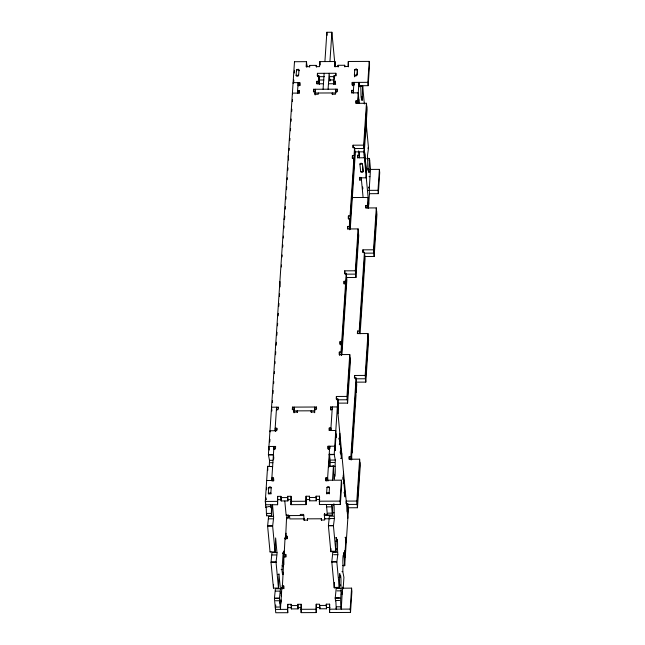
<?xml version="1.0" encoding="UTF-8"?>
<svg xmlns="http://www.w3.org/2000/svg" width="645" height="645" viewBox="0 0 645 645"><rect width="100%" height="100%" fill="white"/><g stroke="black" fill="none" stroke-linecap="round" stroke-linejoin="round"><path stroke-width="0.97" d="M266.699 513.702L266.635 515.766L271.658 515.742L271.956 505.406M273.561 584.37L273.448 588.087L278.471 588.063L278.954 573.848L280.446 589.24L279.438 598.399L280.478 609.388L280.93 599.898L281.139 602.124M330.933 548.419L330.837 551.668L335.851 551.644L336.343 537.43L336.755 541.195L335.497 541.195M326.394 504.519L327.426 515.508L332.449 515.484L332.747 505.148M334.4 582.451L334.239 587.829L339.262 587.805L339.746 573.59L340.157 577.348L338.907 577.356M360.168 86.116L362.675 86.099L362.192 100.314L361.781 96.556L361.555 98.346A5.878 0.468 89.8 0 1 360.942 91.872L360.732 85.422M365.981 125.509L365.594 136.474L365.497 136.055M366.981 158.428L369.488 158.42L369.005 172.634L368.585 168.877L366.916 168.885M327.45 515.105L327.426 515.508M366.062 122.671L366.086 122.26L368.513 148.084L367.521 155.372L367.755 164.185A5.878 0.468 89.8 0 0 368.368 170.667L368.585 168.877M278.471 588.063L276.036 562.238L277.06 553.732L275.625 537.93L275.06 551.902L270.045 551.926L267.611 526.102L268.586 516.443M273.448 588.087L271.013 562.263L271.988 552.604M291.177 604.873L291.129 604.317L287.783 604.333L287.759 612.702L275.77 612.75L274.423 598.415L275.391 588.764M283.832 564.802L283.163 552.668L281.962 570.099L282.55 574.639M330.047 466.537L330.321 460.304L329.184 454.403L334.207 454.378L335.336 460.288L335.094 466.198A5.878 0.468 89.8 0 1 335.166 474.494A5.878 0.468 89.8 0 1 334.505 474.994L334.142 479.316L333.433 466.045L328.442 466.432M335.851 551.644L333.425 525.82L334.433 518.29L334.086 512.823A5.878 0.468 89.8 0 0 333.933 503.858M339.262 587.805L336.827 561.98L337.835 554.442L337.488 548.984A5.878 0.468 89.8 0 0 337.416 540.687A5.878 0.468 89.8 0 0 336.755 541.195M341.503 593.013L342.342 593.005L342.237 591.892L341.269 609.13C339.697 600.713 341.648 594.351 340.891 585.144A5.878 0.468 89.8 0 0 340.818 576.848A5.878 0.468 89.8 0 0 340.157 577.348M270.045 551.926L270.9 551.515M266.054 506.986L265.901 507.534L265.288 501.431L267.619 466.319L272.666 466.666M271.787 466.472L269.279 466.48L269.521 460.562L268.393 454.66L294.491 61.718L306.488 61.662L306.956 66.677M265.732 502.778L265.603 504.777L277.592 504.721L277.616 496.36L280.962 496.344L281.188 500.939L287.88 500.907L287.654 496.311L291 496.303L291.258 499.085M265.933 499.786L266.062 497.795M266.595 489.813L266.724 487.822M269.771 441.954L269.949 439.285M272.392 402.569L272.521 400.577M272.988 393.595L273.182 390.604M273.649 383.63L273.778 381.63M274.31 373.657L274.439 371.657M274.972 363.683L275.109 361.692M275.568 354.71L275.77 351.719M276.197 345.22L276.399 342.229M276.858 335.255L277.06 332.264M277.511 325.798L277.656 323.298M278.18 315.824L278.317 313.333M278.777 306.359L278.979 303.368M279.446 296.394L279.632 293.886M280.099 286.904L279.914 281.575M281.397 266.966L281.526 264.974M282.058 256.992L282.196 255.001M282.72 247.027L282.857 245.027M283.316 238.053L283.453 236.054M283.977 228.08L284.114 226.089M284.606 218.591L284.8 216.115M285.259 209.133L285.404 206.634M285.928 199.16L286.066 196.669M286.533 189.695L286.727 186.703M287.194 179.729L287.323 177.738M287.847 170.248L287.984 167.773M289.137 150.422L289.274 148.31M289.79 140.594L289.944 138.344M290.444 130.782L290.605 128.371M291.064 121.389L291.226 119.019M291.725 111.488L291.871 109.223M292.387 101.475L292.524 99.403M293.652 82.504L293.814 80.012M294.281 73.03L294.459 70.289M268.344 493.199L268.699 487.813A1.258 0.935 -5.4 0 1 270.021 486.862A1.258 0.935 -5.4 0 1 271.214 487.805L270.819 493.344L269.546 493.981L268.344 493.199L268.425 494.038M298.966 69.918L298.611 75.304A1.258 0.935 -5.4 0 1 297.289 76.255A1.258 0.935 -5.4 0 1 296.095 75.312L296.571 69.62L298.433 69.249L299.046 70.748M271.698 480.477L273.956 446.445L274.206 449.122M275.004 430.747L276.568 407.189L276.834 410.01M297.426 93.106L298.119 82.633L298.377 85.301M272.182 481.299L272.448 477.3M273.641 459.296L273.77 457.297M297.966 93.025L298.103 90.937M298.442 85.954L298.57 83.963M273.424 481.025L273.536 477.953L271.868 477.961L272.101 480.469M275.48 431.57L275.165 428.232L276.842 428.224L276.673 430.739L269.981 430.763L270.086 431.876M271.9 410.97L271.545 407.205L278.237 407.18L278.076 409.696L276.399 409.696M297.829 93.098L297.595 90.59L299.264 90.582L299.103 93.098L292.411 93.122L292.483 93.96M299.683 85.696L299.796 82.625L293.104 82.657L293.185 83.487M277.592 504.721L277.616 496.36M306.488 61.662L306.149 66.693L309.495 66.677L309.584 65.419L316.276 65.387L316.429 67.064M306.665 67.016L306.802 65M281.188 500.939L280.962 496.344M275.746 605.01L275.455 609.412L287.444 609.364L287.759 612.702M316.614 408.688L316.453 407.019L292.475 407.116L292.306 409.631L293.983 409.623M332.457 94.621L332.296 92.953L332.215 94.21L335.561 94.194L335.731 91.687L337.4 91.679L337.569 89.163L313.583 89.268L313.422 91.775L315.091 91.767M287.88 500.907L287.654 496.311M316.276 65.387L316.187 66.645L319.533 66.637L319.872 61.606L334.932 61.541L335.4 66.556M280.607 592.158L281.438 592.15L281.446 596.448M284.356 556.877L284.187 550.798L284.292 551.91L283.453 551.918M280.712 593.271L281.543 593.263L281.76 587.337L281.865 588.45M282.268 588.442L283.961 556.933L285.63 556.933L285.8 554.418L283.889 554.426M284.292 551.91L285.066 537.607L285.171 538.72M285.574 538.712L286.565 517.677L288.242 517.669L288.291 518.225M282.365 588.958L282.494 587.063M283.34 574.276L283.478 572.276M285.679 539.115L286.074 533.23M318.824 83.794L318.59 81.286L316.913 81.294L316.751 83.81L323.443 83.777M336.085 75.763L335.851 73.264L317.445 73.337L317.276 75.852L318.953 75.844L319.46 84.342M282.034 585.934L283.703 585.934L283.542 588.442L281.534 588.45M285.34 536.205L287.009 536.197L286.84 538.712L284.929 538.72M288.242 517.669L288.404 515.153L286.493 515.162M319.614 498.037L319.444 496.182L316.098 496.199L316.324 500.794L309.632 500.818L309.406 496.223L306.061 496.239L306.036 504.6L290.976 504.664L291 496.303M318.59 81.286L318.953 75.844M290.976 504.664L291.25 500.649M318.356 93.017L318.267 94.267L314.921 94.283L315.244 89.26L315.518 92.179M318.961 83.721L319.267 79.182M287.444 609.364L287.783 604.333M323.081 89.228L324.137 73.312M324.911 61.589L326.862 32.274L331.885 32.25L334.811 63.339M341.826 588.2L351.581 588.151L351.896 591.497L350.509 612.436L329.595 612.524L329.611 604.155L326.265 604.172L326.499 608.767L319.799 608.799L319.573 604.204L316.227 604.212L316.203 612.581L301.15 612.645L301.167 604.276L297.821 604.292L298.055 608.888L291.355 608.912L291.129 604.317M291.355 608.912L291.387 607.106M328.095 89.204L329.152 73.288L329.885 81.085L329.998 79.408M329.934 61.565L331.885 32.25M298.055 608.888L297.821 604.292M304.093 518.443L303.98 520.112L307.326 520.104L307.407 518.846L321.355 518.782L321.508 520.459M306.036 504.6L306.061 496.239M334.142 81.842L333.965 84.568L334.005 75.779L335.682 75.771L335.851 73.264M334.932 61.541L334.594 66.572L337.94 66.556L338.028 65.298L344.72 65.266L344.873 66.943M335.11 66.895L335.247 64.879M333.65 81.23L335.319 81.222L335.15 83.729L328.458 83.761M301.15 612.645L301.167 604.276M314.704 412.744L314.768 407.027L315.042 409.946M309.632 500.818L309.406 496.223M316.453 407.019L316.292 409.535L314.615 409.535L314.446 412.05L311.1 412.066L311.188 410.809L311.342 412.478M316.324 500.794L316.098 496.199M344.72 65.266L344.632 66.524L347.978 66.516L348.316 61.485L369.23 61.396L369.545 64.734L368.15 85.68L359.37 85.712M327.95 481.065L327.636 477.727L325.967 477.735L325.798 480.243L341.415 480.178L341.729 483.516L340.342 504.454L319.42 504.543L319.444 496.182M319.42 504.543L319.622 501.528M348.494 66.838L348.316 61.485M321.355 518.782L321.275 520.039L324.62 520.031L324.725 518.354M316.203 612.581L316.227 604.212M335.231 447.017L335.166 450.645L334.747 446.187L328.055 446.219L327.894 448.735L329.563 448.726M331.175 430.497L330.941 427.998L329.264 427.998L329.103 430.513L335.795 430.489L336.045 437.455L335.94 436.334M347.84 518.249L337.359 406.931L330.667 406.955L330.498 409.47L332.175 409.462M353.605 92.856L353.371 90.356L351.694 90.356L351.525 92.872L358.265 92.848M368.15 85.68L367.835 82.334L352.226 82.407L352.057 84.914L353.726 84.906M324.508 513.42L324.37 515.428L330.063 515.411M326.983 487.564L326.636 493.111L327.829 493.739L329.103 493.094L329.498 487.556A1.258 0.935 -5.4 0 0 328.305 486.62A1.258 0.935 -5.4 0 0 326.983 487.564L329.498 487.556M327.475 480.235L329.732 446.211L329.942 448.436M330.772 430.505L332.336 406.955L332.514 408.833M353.25 92.864L353.944 82.399L354.194 85.067M328.877 467.093L329.748 454.064M319.799 608.799L319.71 605.687M337.972 403.141L347.607 403.101L346.978 396.425L336.384 396.465L336.214 398.981L337.883 398.973L338.512 405.649L337.988 413.606M346.542 276.681L341.318 355.411L341.003 352.073L339.326 352.073L339.165 354.589L349.759 354.54L350.388 361.224L347.607 403.101M342.035 344.938L341.721 341.6L340.052 341.608L339.883 344.116L341.528 344.116L341.842 347.453M346.018 284.639L345.704 281.293L344.051 281.301L343.89 283.816L345.559 283.808L345.873 287.146M346.317 277.511L355.951 277.471L355.322 270.787L344.728 270.836L344.559 273.343L346.228 273.335L346.857 280.019L341.898 354.766M349.582 228.943L349.348 226.435L347.671 226.443L347.51 228.959L358.104 228.911L358.733 235.586L355.951 277.471M350.38 219.308L350.066 215.962L348.397 215.97L348.227 218.486L349.872 218.478L350.187 221.816M354.363 159.001L354.049 155.663L352.396 155.671L352.235 158.178L353.903 158.17L354.218 161.516M354.661 151.873L364.296 151.833L363.667 145.157L353.073 145.198L352.904 147.713L354.573 147.705L355.202 154.381L350.243 229.128M357.927 103.305L357.693 100.797L356.016 100.805L355.855 103.321L366.449 103.273L367.078 109.956L364.296 151.833M332.489 480.219L333.433 466.045M334.215 454.459L337.883 398.973M341.003 352.073L341.528 344.116M341.721 341.6L345.559 283.808M345.704 281.293L346.228 273.335M349.348 226.435L349.872 218.478M350.066 215.962L353.903 158.17M354.049 155.663L354.573 147.705M357.693 100.797L358.967 82.375L359.386 86.825L359.442 83.205M335.061 449.533L336.11 433.827M337.674 410.268L338.198 402.311M349.663 229.773L354.887 151.043M358.072 103.144L358.531 96.186M358.588 103.498L358.846 99.523M326.499 608.767L326.265 604.172M364.385 157.775L357.644 157.807L357.83 154.977M338.964 439.277L339.802 439.269L339.713 440.527L339.842 433.271M339.971 441.124L340.1 444.607L339.262 444.615M359.168 154.631L359.297 152.744M340.1 444.607L340.181 443.349M329.595 612.524L329.611 604.155M359.563 154.784L359.362 157.799L358.66 150.874M340.254 453L341.092 453L341.012 454.257L340.882 450.774M341.269 454.854L341.39 458.337L340.552 458.337M361.539 178.181L361.41 180.06L359.741 180.068L359.926 177.246M341.39 458.337L341.729 453.314M340.342 504.454L340.02 501.117L341.415 480.178M346.978 396.425L349.759 354.54M355.322 270.787L358.104 228.911M363.667 145.157L366.449 103.273M367.835 82.334L369.23 61.396M350.074 357.886L347.292 399.763L337.658 399.803M358.418 232.248L355.637 274.125L346.002 274.165M366.763 106.619L363.982 148.495L354.347 148.535M343.471 471.866L343.35 479.114L342.511 479.122M364.336 157.775L364.715 152.752L363.877 152.76M343.35 479.114L343.43 477.856L342.6 477.864M364.715 152.752L366.602 172.787L366.271 177.818L359.531 177.843L359.741 180.068M343.608 479.711L343.737 483.194L343.817 481.944M336.376 607.195L336.247 609.154L335.827 600.6M344.519 489.362L344.64 492.844L343.809 492.844M344.64 492.844L344.728 491.587M344.898 493.441L345.027 496.924L345.357 491.901L344.357 491.909M366.223 177.818L366.473 174.045L364.586 154.01M351.09 459.208L350.856 456.708L349.187 456.716L349.018 459.224L359.612 459.184L360.241 465.859L357.459 507.736L347.824 507.776M356.169 382.146L365.804 382.106L365.175 375.422L354.581 375.471L354.411 377.986L356.088 377.978L356.717 384.654L356.185 392.611L355.871 389.274M359.434 333.578L359.2 331.07L357.532 331.079L357.362 333.594L367.956 333.546L368.585 340.229L365.804 382.106M364.514 256.508L374.148 256.468L373.519 249.792L362.925 249.833L362.756 252.348L364.433 252.34L365.062 259.024L364.53 266.982L364.215 263.636M367.779 207.94L367.545 205.441L365.868 205.449L365.707 207.956L376.301 207.916L376.93 214.592L374.148 256.468M347.212 511.566L347.744 503.608L346.067 503.616L346.236 501.101L356.83 501.06L357.459 507.736M350.856 456.708L356.088 377.978M359.2 331.07L364.433 252.34M367.545 205.441L368.077 197.483L351.678 197.547M345.019 537.35L345.857 537.35L345.793 540.978M368.464 187.84L369.303 187.84L370.52 169.409L369.488 158.42M342.342 593.005L342.551 587.079L342.721 588.861M344.922 554.168L345.962 538.462M347.526 514.904L348.058 506.946M351.17 460.046L356.403 381.316M359.579 333.417L364.748 255.678M367.924 207.787L368.392 200.821M343.164 588.7L343.914 577.356L342.785 571.446L343.035 565.536A5.878 0.468 89.8 0 1 342.955 557.24A5.878 0.468 89.8 0 1 343.616 556.74L343.954 552.41L344.688 565.697L343.019 565.705M344.688 565.697L348.373 510.292L347.744 503.608M351.751 459.409L351.702 452.089M360.095 333.771L360.047 326.459M368.44 208.142L369.448 193.694L369.198 186.727L369.303 187.84M356.83 501.06L359.612 459.184M365.175 375.422L367.956 333.546M373.519 249.792L376.301 207.916M350.509 612.436L350.195 609.098L351.581 588.151M359.926 462.521L357.145 504.398L347.51 504.438M368.271 336.883L365.489 378.768L355.855 378.808M376.615 211.254L373.834 253.13L364.199 253.171M369.537 193.694L378.325 193.653L378.01 190.315L379.397 169.377L369.44 169.417M378.325 193.653L379.712 172.715L379.397 169.377M275.06 551.902L272.633 526.078L273.649 517.572L272.512 504.841M330.837 551.668L328.41 525.756L329.377 516.185L333.562 516.169M333.425 525.82L328.402 525.844M334.239 587.829L331.812 561.916L332.78 552.346L336.964 552.33M335.747 600.318L335.513 600.922L335.215 598.157L336.19 588.506L340.367 588.482M276.052 561.988L271.884 561.94M280.172 601.906L281.018 601.172L281.381 595.778A1.258 0.935 -5.4 0 0 280.865 594.996M298.958 70.071L296.45 70.079L296.523 70.918M354.782 69.829L357.29 69.821L356.943 75.054L354.428 75.07L354.597 76.852M296.103 75.312L298.611 75.304M318.727 76.674L324.54 76.65M329.385 76.634L334.223 76.61M319.041 80.012L323.887 79.996M329.7 79.972L333.57 79.956M297.958 85.148L299.627 85.14M360.152 86.519L362.659 86.511M361.256 99.902L362.095 99.894M367.674 148.092L368.513 148.084M364.086 154.985L364.925 154.977M359.104 155.574L357.435 155.582L357.644 157.807M288.234 155.937L288.629 160.113M366.957 158.839L369.472 158.823M368.875 160.774L369.706 160.766M359.958 164.104L362.466 164.096L363.167 171.522L360.66 171.53L359.91 164.112A1.258 0.83 3.8 0 1 361.087 163.266A1.258 0.83 3.8 0 1 362.417 164.096L363.119 171.522A1.258 0.83 3.8 0 1 361.942 172.36A1.258 0.83 3.8 0 1 360.611 171.53M365.384 168.716L366.223 168.708M369.029 176.682L369.859 176.674M368.247 190.356L378.01 190.315M284.066 218.76L284.139 219.59M314.518 410.792L293.886 410.881L294.064 412.832M335.376 434.94L336.214 434.94M338.665 438.302L339.504 438.302M273.794 448.96L275.463 448.952L275.633 446.437L268.941 446.469L269.271 450.033M339.963 452.032L340.802 452.032M268.393 454.66L273.416 454.636L273.714 456.257M269.263 454.918L273.448 454.902M329.224 454.669L333.401 454.644M269.505 460.345L272.851 460.328M331.135 460.079L335.319 460.062M270.368 462.707L272.875 462.699M330.321 462.457L334.505 462.433M332.578 466.214L335.094 466.198M329.272 466.432L333.457 466.416M266.675 480.493L273.367 480.469M268.699 487.813L271.214 487.805M268.352 493.046L270.86 493.038M280.873 497.601L287.565 497.569M309.318 497.48L316.01 497.448M277.931 499.698L281.276 499.682M287.968 499.657L291.314 499.641M306.375 499.577L309.721 499.561M316.413 499.536L319.759 499.52M265.288 501.431L277.277 501.383M290.661 501.326L305.722 501.262M319.106 501.205L340.02 501.117M266.659 507.115C274.036 504.479 270.384 511.187 271.658 515.742M326.62 506.865L330.796 506.849M332.828 512.831L334.086 512.823M266.216 507.212L266.417 513.42L270.602 513.404M328.047 513.154L332.231 513.138L332.449 515.484M328.289 515.097L332.465 515.081M303.739 515.516L286.17 515.597L284.8 501.06M269.417 516.435L273.601 516.419M268.602 518.814L272.787 518.798M330.232 518.548L334.416 518.532M304.053 518.862L289.831 518.919L289.516 515.581M324.685 518.774L330.377 518.749M268.473 525.78L272.658 525.764M328.434 525.53L332.618 525.514M267.611 526.102L272.633 526.078M335.602 537.857L336.44 537.849M336.23 548.992L337.488 548.984M331.691 551.257L335.876 551.241M272.827 552.596L277.011 552.58M282.421 553.087L283.26 553.087M283.187 553.313L284.018 553.313M272.013 554.974L276.197 554.95M333.642 554.708L337.827 554.692M331.836 561.69L336.021 561.674M271.013 562.263L276.036 562.238M331.812 562.005L336.827 561.98M282.196 565.584L283.034 565.584M342.987 565.326L344.664 565.326M282.22 565.955L283.058 565.955M281.156 569.567L281.986 569.559M341.963 571.672L342.801 571.672M278.027 574.413L278.866 574.413M339.641 585.144L340.891 585.144M335.094 587.418L339.278 587.401M276.229 588.756L280.414 588.74M275.415 591.126L279.599 591.11M337.045 590.868L341.229 590.852M341.229 594.416L342.068 594.408M275.286 598.1L279.47 598.084M335.239 597.851L339.423 597.826M274.423 598.415L279.438 598.399M335.215 598.157L340.229 598.141M275.48 600.761L279.664 600.745M335.432 600.511L339.617 600.487M279.922 602.414L280.76 602.414M280.027 603.526L280.865 603.526M291.04 605.574L297.74 605.55M319.485 605.453L326.185 605.429M275.238 607.066L279.414 607.042M336.867 606.8L341.044 606.784M288.097 607.671L291.443 607.663M298.135 607.63L301.481 607.614M316.542 607.55L319.888 607.542M326.58 607.509L329.926 607.493M300.836 609.299L315.889 609.243M329.281 609.186L350.195 609.098M362.675 86.099L364.361 103.982M358.217 92.848L359.257 103.385M363.74 150.946L368.755 204.159M356.016 100.805L356.258 103.313M365.868 205.449L366.11 207.948M362.667 186.953L362.845 188.888M352.226 82.407L352.541 85.745M361.248 177.835L363.111 197.596M351.694 90.356L351.928 92.864M353.073 145.198L353.307 147.705M362.925 249.833L363.159 252.34M364.07 266.151L364.385 269.489L360.547 327.281L360.233 323.943M352.396 155.671L352.638 158.17M338.028 65.298L338.182 66.967M348.397 215.97L348.711 219.316M335.319 81.222L335.634 84.559M336.158 92.09L335.884 89.171L335.634 92.936L314.994 93.025L315.179 94.976M334.005 75.779L334.32 79.125M347.671 226.443L347.913 228.951M357.532 331.079L357.765 333.586M326.862 32.274L327.144 35.282M344.728 270.836L345.043 274.173M354.581 375.471L354.815 377.978M355.726 391.781L356.04 395.127L352.202 452.919L351.888 449.573M344.051 281.301L344.293 283.808M319.872 61.606L320.186 64.943M317.445 73.337L317.759 76.682M316.913 81.294L317.147 83.802M340.052 341.608L340.367 344.946M339.326 352.073L339.641 355.419M349.187 456.716L349.421 459.216M313.583 89.268L313.825 91.767M309.584 65.419L309.737 67.088M336.384 396.465L336.698 399.803M339.592 437.044L341.479 457.079M343.221 475.631L345.107 495.666M345.857 537.35L346.276 541.8M345.083 551.652L344.978 550.54L345.236 557.506M330.667 406.955L330.982 410.301M299.796 82.625L300.054 85.406M299.264 90.582L299.506 93.09M329.264 427.998L329.506 430.505M294.491 61.718L294.572 62.549M328.055 446.219L328.369 449.557M331.417 504.495L332.231 513.138M329.248 493.901L329.144 492.788L326.636 492.804L326.741 493.917M325.967 477.735L326.281 481.073M325.798 480.243L325.854 480.799M327.716 515.419L327.612 514.307L324.266 514.315L324.725 519.185M297.401 412.534L297.24 410.865L297.16 412.123L293.814 412.139L294.136 407.116L294.41 410.035M307.407 518.846L307.568 520.515M304.182 520.249L303.634 514.404L300.288 514.42L300.393 515.532M292.475 407.116L292.709 409.623M278.237 407.18L278.317 408.011M288.404 515.153L288.646 517.661M286.694 514.742L287.049 518.499M286.565 517.677L286.727 519.346M276.842 428.224L276.995 429.893M287.009 536.197L287.243 538.704M285.8 554.418L286.033 556.925M273.536 477.953L273.803 480.735M283.703 585.934L283.969 588.716M281.438 592.15L281.543 593.263M270.852 493.191L270.932 494.03M270.618 504.753L270.844 507.099M265.99 498.907L266.046 499.464M266.417 513.42L266.635 515.766M267.619 466.319L267.82 470.261M333.352 505.035A5.878 0.468 89.8 0 1 333.409 504.253M354.742 69.676L354.379 75.07A1.258 0.935 -5.4 0 0 355.572 76.005A1.258 0.935 -5.4 0 0 356.895 75.054C357.781 73.441 358.048 66.37 354.742 69.676"/></g></svg>
